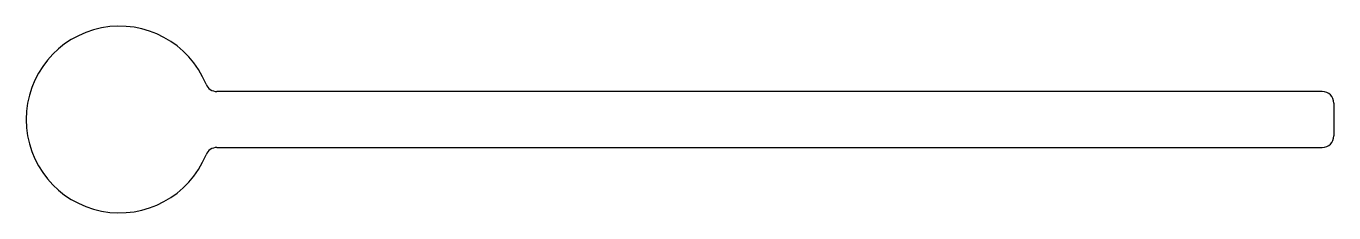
# Model space of a CAD drawing. Extents: x 1091 to 1119, y 1912.3 to 1916.3.
import ezdxf

# ---------------------------------------------------------------- set-up
doc = ezdxf.new("R2010")
doc.units = 0
doc.layers.get('0').update_dxf_attribs({"linetype": 'CONTINUOUS'})

msp = doc.modelspace()

# ---------------------------------------------------------------- linework, layer by layer
for p, q in [((1118.741, 1914.864), (1095.074, 1914.864)), ((1118.991, 1914.614), (1118.991, 1913.914)), ((1095.074, 1913.664), (1118.741, 1913.664))]:
    msp.add_line(p, q)
for centre, radius, start, end in [((1092.991, 1914.264), 2, 22.1961, 337.8039), ((1095.074, 1915.114), 0.25, 202.1961, 270), ((1118.741, 1914.614), 0.25, 0, 90), ((1118.741, 1913.914), 0.25, 270, 0), ((1095.074, 1913.414), 0.25, 90, 157.8039)]:
    msp.add_arc(centre, radius, start, end)

doc.saveas('drawing.dxf')
